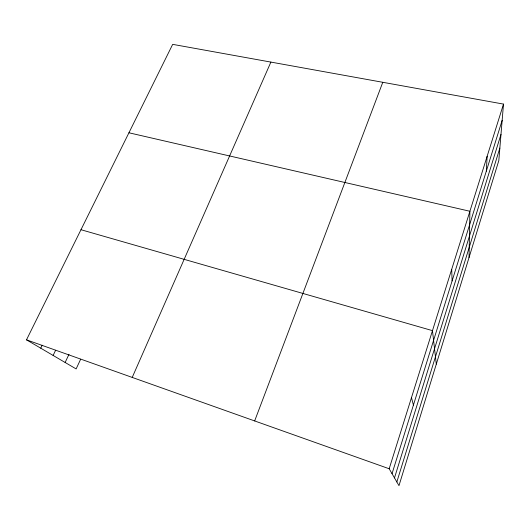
<?xml version="1.0" encoding="UTF-8"?>
<svg xmlns="http://www.w3.org/2000/svg" width="530" height="530" viewBox="0 0 530 530"><rect width="100%" height="100%" fill="white"/><g stroke="black" fill="none" stroke-linecap="round" stroke-linejoin="round"><path stroke-width="0.79" d="M469.037 257.527L469.898 211.265L128.929 132.785M486.315 171.157L487.143 156.277M503.5 104.092L498.816 160.577L398.977 485.646L389.179 468.758L26.5 339.836L172.681 44.354L503.5 104.092L389.179 468.758M396.837 481.969L499.85 148.075M394.486 477.908L500.983 134.415M392.034 473.688L502.155 120.336M254.658 420.939L382.779 82.296M132.222 377.42L270.89 62.089M80.659 359.208L76.128 368.926L26.5 339.836M65.13 362.48L68.999 354.292M53.126 355.438L55.617 350.244M40.757 348.19L42.195 345.222M80.977 229.715L432.473 330.647L436.296 364.123M411.479 397.613L413.413 405.086M451.706 269.306L452.097 280.946"/></g></svg>
